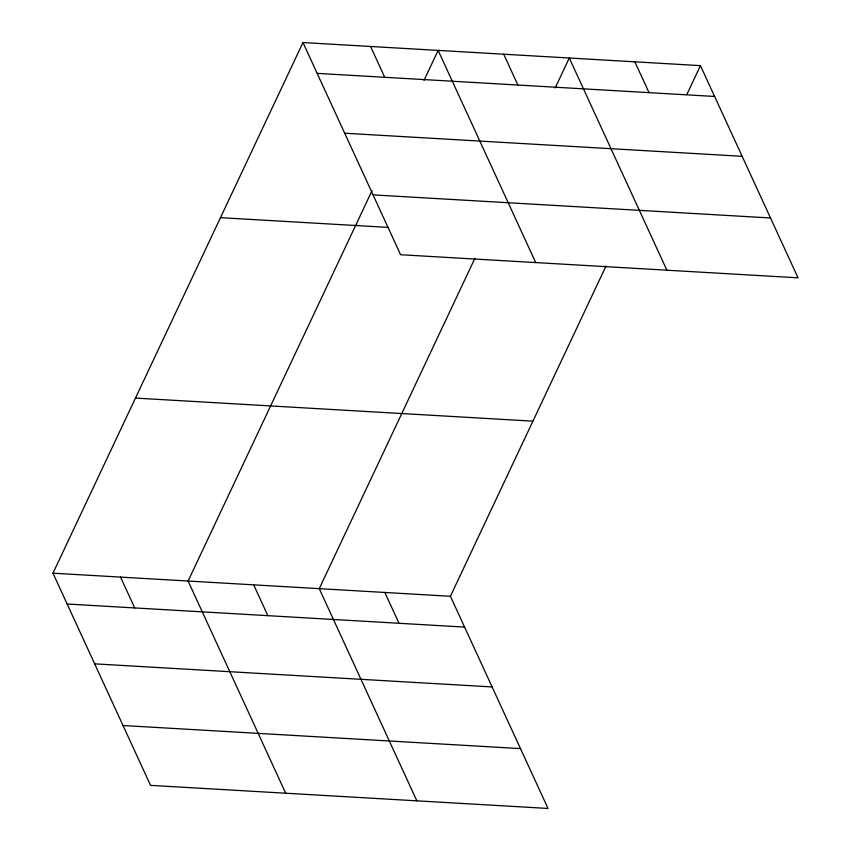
<?xml version="1.0" encoding="UTF-8"?>
<svg xmlns="http://www.w3.org/2000/svg" width="851" height="851" viewBox="0 0 851 851"><rect width="100%" height="100%" fill="white"/><g stroke="black" fill="none" stroke-linecap="round" stroke-linejoin="round"><path stroke-width="1.28" d="M606.029 266.001L450.413 596.274L548.012 808.45L150.553 785.367L52.964 573.18L302.988 42.55L700.447 65.633L798.036 277.82L400.587 254.726L302.988 42.55M372.004 190.73L188.103 581.031L285.691 793.217M424 80.388L438.127 50.4L535.715 262.576M474.879 258.385L319.253 588.647L416.852 800.834M555.16 88.004L569.287 58.017L666.876 270.192M686.885 94.418L700.447 65.633M317.168 73.377L714.617 96.461M344.698 133.224L742.146 156.307M373.057 194.879L770.506 217.973M220.483 217.665L388.407 227.408M135.469 398.077L532.928 421.16M52.964 573.18L450.413 596.274M67.144 604.008L464.593 627.091M94.674 663.854L492.123 686.938M123.033 725.52L520.482 748.603M634.867 61.825L649.036 92.653M503.707 54.209L517.887 85.036M370.557 46.475L384.737 77.303M384.833 592.466L399.013 623.283M253.683 584.839L267.852 615.667M120.534 577.106L134.713 607.933"/></g></svg>
